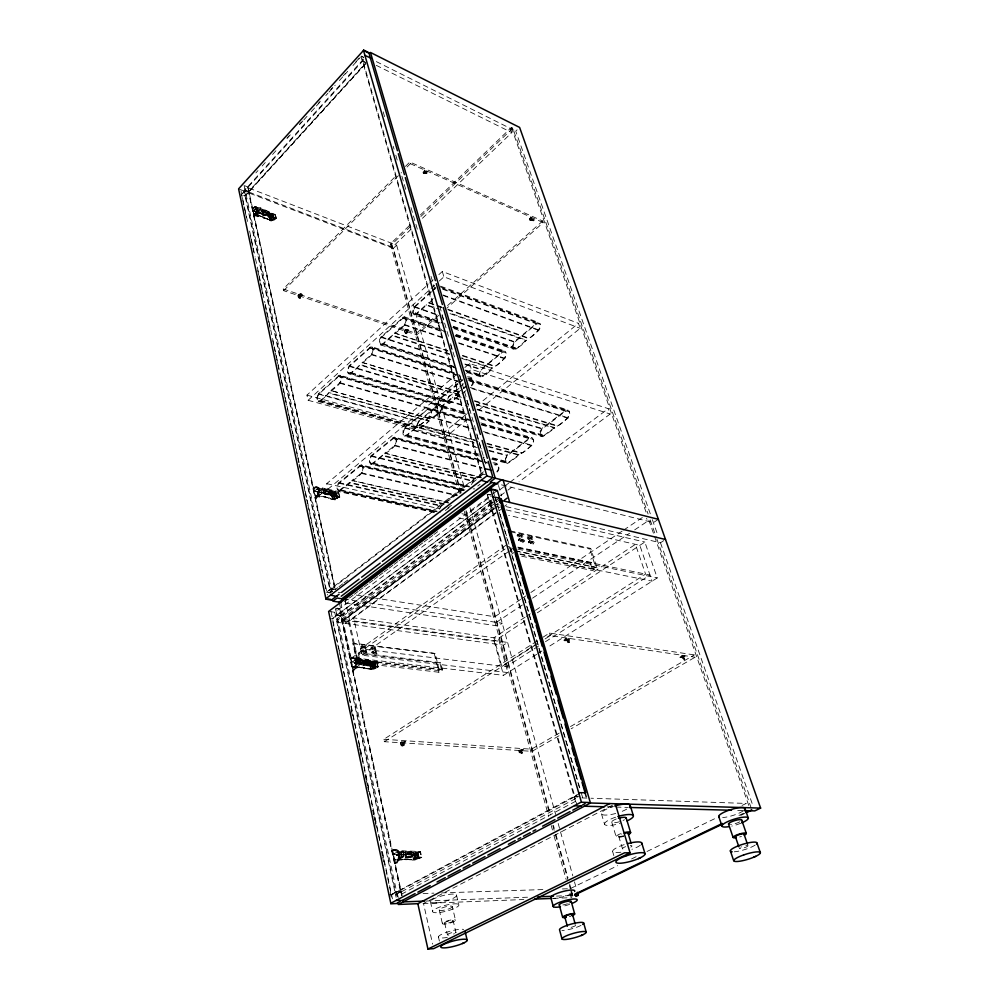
<?xml version="1.0" encoding="UTF-8"?>
<svg xmlns="http://www.w3.org/2000/svg" width="999" height="999" viewBox="0 0 999 999"><rect width="100%" height="100%" fill="white"/><g stroke="black" fill="none" stroke-linecap="round" stroke-linejoin="round"><path stroke-width="0.75" stroke-dasharray="5 3.75" d="M568.643 641.57L567.07 640.971L568.319 641.995M531.306 218.706C535.826 223.102 531.368 215.946 530.407 219.93M531.318 219.817L531.83 218.856M328.097 491.933C323.564 487.862 330.207 494.967 327.21 489.91L326.373 490.684L327.797 492.207M406.306 331.131L406.456 330.257L407.617 330.344M406.243 330.432L407.629 330.881L407.055 330.07M258.629 212.7L257.929 212.437C257.38 216.446 253.684 211.114 259.44 209.191L273.539 215.322L274.488 219.655L270.941 220.929L269.967 220.329M258.641 216.159L258.579 215.347L262.712 217.095M424.45 173.214C422.352 171.616 427.023 172.802 424.625 173.052M425.412 171.778L425.574 172.34M270.629 213.674C274.762 217.67 267.944 211.301 272.427 215.559M272.777 215.272C271.703 211.239 269.493 215.597 272.927 215.122C272.015 211.351 269.193 215.309 272.927 215.122M395.904 863.548L394.593 863.673L397.34 861.2L398.926 855.806L398.176 852.384L394.842 849.762C404.632 848.064 397.177 871.103 394.817 860.127L399.375 857.579L404.22 856.905L421.778 857.392L420.429 851.448L402.884 850.886L398.052 851.548L393.281 854.245L414.847 853.92L420.429 851.448M356.331 664.298L356.343 660.976L354.058 657.916L355.02 658.029C363.861 661.475 346.328 680.631 356.331 664.298L357.842 664.46L356.68 659.228L351.561 662.012L366.358 663.111L367.108 664.073L366.358 663.111M316.621 486.95C326.261 487.849 311.126 505.207 317.432 495.591C318.843 493.069 319.93 488.411 316.621 486.95C313.811 486.263 311.9 490.084 315.309 487.5L314.385 487.3M255.869 215.359C251.124 219.293 260.364 209.066 256.006 206.868L254.345 206.893L252.198 208.616L253.034 208.941L253.384 211.463L255.806 211.288L271.528 217.932L275.349 215.16L276.049 218.269L272.228 221.041L256.493 214.423L254.071 214.61L255.869 215.359C257.317 213.124 259.528 208.204 256.006 206.868M404.607 742.145L402.56 742.569L404.595 742.245M265.584 211.9C265.597 209.528 262.075 210.564 264.835 211.95C267.208 212.325 264.847 208.741 263.748 210.452M523.226 749.275L521.378 750.649L521.94 752.709A1.998 1.236 61 0 1 521.028 754.233A1.998 1.236 61 0 1 519.23 752.534L518.668 750.474L523.139 749.163L521.828 750.911L519.13 750.736L519.567 752.347A1.998 1.236 61 0 0 521.353 754.033A1.998 1.236 61 0 0 522.265 752.522L521.828 750.911M264.036 210.14L265.909 211.551M407.093 332.779C404.071 332.892 408.017 331.106 406.506 333.191M425.524 171.94C428.047 175 424.725 171.616 424.65 170.042L423.276 171.391A1.936 1.299 -17.6 0 0 423.626 173.064A1.936 1.299 -17.6 0 0 426.111 172.64L427.485 171.291L427.959 172.889A1.961 0.899 47 0 1 426.923 173.501A1.961 0.899 47 0 1 425.137 171.628L424.975 171.703M531.893 219.031L532.779 220.217M439.31 509.253L441.121 505.619L461.738 489.822L464.635 489.885M471.491 484.64L473.364 480.919L482.904 473.613M300.549 297.714L300.075 296.678M299.3 296.491L299.325 297.302M356.68 659.228L360.377 658.803L377.235 661.638L378.409 666.808L361.538 664.035L359.003 652.859L440.684 662.687L442.495 669.892L438.936 672.252L356.805 662.599C355.607 666.52 351.648 661.9 358.941 660.052L374.837 662.499L376.123 667.507L370.617 668.943M357.779 667.519L357.742 666.832C356.406 670.729 353.034 665.784 359.603 664.497L375.462 666.882L374.575 662.999L358.741 660.576L359.603 664.497M314.373 491.171L328.496 493.531L329.245 494.605L334.116 495.666L338.524 493.007L339.423 496.978L335.002 499.625L328.609 498.501L335.065 499.9L339.797 497.077L338.761 492.544L322.565 487.974L318.244 488.036L314.373 491.171L315.309 495.954L318.007 495.604L329.508 498.064L317.944 495.329L315.247 495.666L319.368 492.12L320.217 492.707L318.931 492.532M568.581 641.77C569.555 638.873 565.247 640.222 568.331 641.87M521.79 752.834C519.168 753.708 522.29 751.161 521.328 753.333M520.204 751.935L521.203 751.56M341.221 615.834L336.975 615.459L332.53 618.768M520.691 750.399L522.639 750.149L520.879 750.162M520.716 750.461L522.639 750.149M301.386 295.042C298.339 296.99 302.572 293.544 299.663 295.429M439.972 508.341L441.321 506.218L461.875 490.472L464.323 490.509M403.783 745.304C400.249 745.866 405.394 743.855 402.597 743.88M402.023 744.33L402.972 743.818M378.409 666.808L373.289 669.492L355.507 666.97L352.622 667.432L356.955 664.36L355.806 659.128M273.876 216.995L271.378 215.472C265.035 222.577 276.511 213.249 274.488 219.655M423.938 172.577L425.262 171.89M393.381 854.095L394.593 860.276L414.423 859.302L418.593 857.454L417.582 852.984L413.424 854.832L398.888 854.182C397.115 857.941 394.031 853.458 401.311 852.085L417.869 852.447L419.255 857.854L413.349 859.327L412.4 854.807L415.209 853.246L418.244 853.233L412.35 854.969M399.9 859.34C396.553 860.052 398.976 861.275 399.962 859.065L406.356 859.215L405.457 859.714L405.119 858.853M407.692 330.819L406.256 330.969M362.5 61.164L366.258 63.024M257.954 213.024L255.931 212.962M682.454 657.379C679.208 658.778 685.064 655.019 680.893 657.579M681.156 657.192L682.654 657.267L684.752 655.656L685.501 657.841A2.198 1.124 58.9 0 1 684.777 659.352A2.198 1.124 58.9 0 1 682.879 657.454L682.117 655.269L680.344 656.306A2.173 0.712 -17.9 0 0 680.269 657.305A2.173 0.712 -17.9 0 0 682.966 656.693L681.268 656.83L682.567 657.017M416.883 855.631L415.671 852.784L414.597 853.596L414.935 855.107L416.883 855.631L415.159 854.982L415.122 852.946M417.157 855.469L416.571 852.871L415.047 853.346L416.62 855.644L417.669 854.832L417.332 853.333L414.96 853.046M415.397 852.796L415.422 854.832L417.32 855.394M319.368 492.12C318.381 496.128 314.585 491.121 321.241 489.26L336.513 493.294L337.699 497.952L332.792 499.55L331.755 495.704L334.465 495.741L336.913 494.305L334.128 493.693L331.768 495.666M684.49 658.628L683.191 657.904M472.515 482.842L483.091 474.238M408.741 855.057L408.229 852.771L406.78 853.246L408.204 855.231L409.503 854.32L409.203 853.009L407.093 852.771M407.517 852.534L407.492 854.332L409.178 854.807M320.155 496.328L317.919 496.441L321.815 493.181L331.768 495.516M300.012 297.852C302.235 297.44 297.727 296.74 299.825 296.353M335.776 494.055L337.674 497.702L334.89 497.102L332.605 499.413M375.087 663.823L372.327 663.074L369.742 665.059L375.087 663.823L375.974 667.694M374.001 664.51L373.489 662.25L372.352 662.012L371.99 663.061L374.138 664.41L372.302 663.736L372.04 662.412L372.952 661.9L374.488 663.985L373.139 664.81L371.89 664.023L371.591 662.712L372.627 662.125L373.888 664.51L372.09 663.885L372.103 662.187M301.298 295.167L299.8 295.504M252.26 208.953L255.07 207.18L256.618 208.641L256.181 212.25L253.808 216.071M253.034 208.941L255.195 207.218L256.855 207.193M424.026 172.877L425.636 172.515M365.896 663.024L365.459 661.051L364.061 661.263L365.384 663.099L366.621 662.362L366.358 661.226L364.373 660.901M481.231 473.576L485.414 474.637M364.747 660.639L364.697 662.15L366.308 662.737M565.034 640.284L566.783 640.309A2.385 1.349 57.8 0 0 568.968 642.407A2.385 1.349 57.8 0 0 569.979 640.796L569.255 638.423L567.432 639.572A2.36 0.849 -16.5 0 1 564.46 640.234A2.36 0.849 -16.5 0 1 564.31 639.11L566.133 637.961L566.845 640.334L565.022 640.521L566.046 639.422L567.232 639.86L564.934 640.259M567.195 639.972L565.234 640.084M318.556 393.594L316.72 398.526L318.194 401.486L418.319 428.696L420.392 428.234L429.095 421.054L328.771 392.507C324.575 399.588 313.062 405.681 318.718 394.168L339.448 375.886L440.072 405.119C445.204 410.626 433.803 415.834 431.106 418.668L330.944 390.547L431.268 419.255C434.627 416.558 446.078 410.164 440.272 404.445L339.548 375.149L318.556 393.594L418.519 421.253L438.136 404.945L440.272 404.445M454.17 372.664L371.066 346.566L349.175 365.809L347.34 369.73L347.752 372.789L348.851 373.826L449.75 403.421L460.064 394.742L359.89 364.448C355.869 371.403 343.431 378.434 349.363 366.396L370.979 347.315L458.379 374.762M489.273 501.598L493.518 502.622M330.944 390.547C333.666 387.262 344.955 381.793 340.022 375.961M331.094 391.158C334.453 387.974 345.829 381.318 340.234 375.237M441.458 329.358L403.958 316.733L381.118 336.838L379.458 339.685L379.32 343.069L380.831 344.98L452.997 367.994M445.654 331.606L403.871 317.495L381.306 337.437L379.907 339.835L379.795 342.645L381.056 344.243L456.143 368.219M465.946 390.621L462.512 393.456L362.15 362.4C364.847 359.028 376.798 353.321 371.578 347.377M362.312 363.024C365.646 359.752 377.722 352.822 371.79 346.641M431.143 291.458L413.761 307.38L412.612 312.974L414.21 314.872L440.696 324.026M431.306 292.095L414.66 307.192L413.199 309.665L413.111 312.537L414.435 314.111L442.382 323.788M447.889 351.111L394.717 333.054C397.377 329.57 410.027 323.601 404.508 317.545M394.88 333.678C398.189 330.319 411.001 323.077 404.72 316.795M372.565 649.637C373.951 647.427 369.318 646.902 371.403 649.375C374.413 651.211 373.663 645.029 371.141 647.639M371.89 647.102L371.953 648.601L373.326 649.113M286.9 138.162L288.986 135.852M299.425 124.301L301.511 121.99M318.219 103.521L320.304 101.211M330.744 89.66L332.829 87.35M343.269 75.799L345.354 73.489M355.794 61.95L358.928 58.479M255.869 172.914L257.967 170.604M262.138 165.996L265.272 162.525M272.577 154.445L277.797 148.676M287.188 138.287L290.322 134.815M299.712 124.425L302.847 120.966M303.896 119.818L307.018 116.346M311.201 111.726L315.372 107.118M316.421 105.956L321.641 100.187M325.811 95.567L327.897 93.257M328.946 92.108L335.202 85.177M339.385 80.557L347.727 71.329M352.947 65.547L360.252 57.467M366.258 652.846C367.669 650.624 362.974 650.087 365.072 652.584C368.094 654.432 367.37 648.214 364.81 650.836M363.549 59.103L243.981 190.921L330.519 592.757L326.848 592.182L331.231 588.823L334.902 589.41L248.464 191.708L364.91 63.799M242.395 193.431L363.449 60.19M530.394 219.355L531.668 219.817L530.869 219.917M365.572 650.299L365.622 651.81L367.008 652.31M365.771 63.474L245.03 195.792L241.77 194.543L245.255 190.709L248.514 191.958M365.247 64.186L245.167 196.066L239.485 193.968M253.496 211.026L256.668 207.592L257.455 211.189L254.27 214.61L254.733 216.721M253.396 211.413L256.506 208.054L257.779 208.616M254.083 214.548L257.193 211.189L256.506 208.054M255.981 213.187L259.278 209.64L273.326 215.734L273.926 218.406L270.929 220.841L274.25 218.431L259.877 212.325L259.278 209.64M257.954 212.937L257.929 212.437M258.229 215.709C258.741 218.769 253.734 214.585 259.877 212.325M256.618 216.096L260.14 212.325L259.44 209.191M262.063 214.186L257.979 212.662M262.625 214.997L263.199 214.111L262.625 214.997L265.047 215.097L265.709 216.246L270.279 217.957L273.326 215.734M463.973 489.435L361.001 464.835L338.898 482.642C336.7 484.652 335.801 490.047 339.26 491.133L434.128 511.963M463.773 490.134L360.914 465.609L339.086 483.266C337.225 484.94 336.463 489.448 339.36 490.359L440.234 512.562M266.209 212.787L268.294 213.336L268.494 215.347L266.608 214.573L266.209 212.787L268.094 213.561L268.494 215.347M267.22 211.713L269.28 212.287L269.48 214.285L267.62 213.499L267.22 211.713L269.081 212.5L269.48 214.285M263.261 217.907L263.848 217.008L263.261 217.907L264.747 217.645L264.373 218.319M266.608 214.573L266.421 212.562M267.62 213.499L267.445 211.476M479.145 459.303L394.243 437.112L371.153 455.719L369.48 458.529L369.343 462.038L370.854 464.185L467.207 487.425M478.933 460.027L394.143 437.899L371.353 456.368L369.93 458.728L369.805 461.65L371.079 463.436L471.928 487.799M448.539 503.034L351.985 480.432C355.169 477.36 366.758 471.84 361.513 465.734M352.147 481.093C356.081 478.146 367.644 471.353 361.738 464.985M471.79 420.317L428.983 408.129L404.845 427.609L403.097 430.507L402.984 434.078L404.595 436.226L484.303 457.305M478.059 441.446L419.255 424.687C421.066 426.273 439.123 408.516 427.497 409.54L404.445 428.896L403.334 432.729L404.245 435.077L481.506 455.781M481.393 477.922L384.877 453.171C388.037 450 400.337 444.255 394.78 438.012M385.052 453.846C388.973 450.811 401.273 443.743 395.005 437.25M457.742 383.479L440.072 398.214C437.774 400.324 436.813 405.157 439.872 406.98L466.496 414.71M418.519 421.253L416.758 425.874L418.319 428.696M457.917 384.178L440.297 398.863L438.761 401.373L438.673 404.408L440.097 406.193L466.72 413.923M440.072 405.119L438.274 405.557L418.706 421.815C413.049 432.817 425.199 426.635 428.933 420.467M463.598 383.791L448.563 396.428L447.377 400.487L449.026 403.321M419.443 425.362C423.339 422.24 436.451 414.872 429.795 408.254M458.966 388.361L448.838 396.903L447.877 399.388L448.276 401.798L450.449 402.572L460.064 394.742M462.612 355.956L495.005 366.621L505.232 358.029L506.481 353.808L505.344 351.336L503.084 351.124L481.093 369.243L479.22 374.076L480.307 376.548L481.718 376.998L492.47 367.982L461.55 357.854M462.437 355.357L494.83 366.021C496.778 367.32 513.286 351.149 502.485 352.21L481.306 369.805C475.137 381.73 489.073 373.901 492.47 367.982M370.617 668.768L373.201 666.97L376.111 667.295L374.051 663.274M471.478 385.314C474.4 382.892 473.064 377.547 468.668 378.009M471.678 385.889C475.561 382.542 472.977 376.061 467.407 376.848M448.014 309.84L528.858 338.673L538.811 330.457L540.784 326.536L540.172 323.539L537.2 322.752L514.31 341.633L512.375 346.591L514.235 349.425L516.595 348.801L526.198 340.11L449.762 312.974M447.827 309.215L528.658 338.074C530.132 339.735 548.226 322.29 536.588 323.876L514.535 342.207C508.079 354.633 523.014 345.891 526.198 340.11M313.087 488.748L317.532 487.15M375.337 649.974C376.748 647.901 372.252 647.24 374.2 649.675C377.11 651.56 376.523 645.466 374.001 648.001M374.75 647.477L374.762 648.9L376.086 649.437M438.736 315.372L416.67 334.952L283.604 290.659L283.241 288.998L396.628 175.25M405.444 166.408L409.84 162L542.694 220.991L543.256 222.602L446.865 308.154M283.604 290.659L401.536 172.54M407.043 167.02L410.352 163.699L409.84 162M376.286 654.083C377.759 651.947 373.102 651.236 375.112 653.771C378.072 655.731 377.497 649.475 374.912 652.047M375.661 651.51L375.661 652.996L377.035 653.558M424.45 170.692L423.389 171.753A1.936 1.299 -17.5 0 0 423.738 173.426A1.936 1.299 -17.5 0 0 426.211 173.002L427.285 171.953L424.45 170.692L424.825 171.94A1.961 0.899 47 0 0 426.623 173.801A1.961 0.899 47 0 0 427.659 173.189L427.285 171.953M425.362 172.315L426.898 173.277L425.462 172.59M299.188 297.015L300.462 297.814M300.524 297.302L299.275 296.715M487.087 443.918L521.653 453.396L532.442 445.042L533.728 440.684L532.517 437.987L530.119 437.612L506.943 455.194L504.994 460.164L506.156 462.837L507.654 463.424L519.168 455.294L518.968 454.645L488.911 446.453M486.888 443.256L521.453 452.759C523.601 454.17 541.083 437.974 529.495 438.723L507.167 455.806L505.531 459.016L506.006 461.613L508.416 462.549L518.968 454.645M496.853 471.478C499.925 469.055 498.513 463.286 493.968 463.961M497.077 472.09C501.123 468.768 498.464 461.738 492.669 462.849M474.625 401.348L557.367 426.248L567.882 418.256L569.942 414.248L569.28 411.051L566.133 410.027L541.957 428.371L540.184 431.131L539.947 433.466L541.171 436.163L542.757 436.725L554.77 428.221L554.557 427.572L476.236 404.133M474.425 400.674L557.155 425.599C559.29 427.11 577.659 410.189 565.484 411.163L542.195 428.996L540.496 432.28L541.021 434.915L543.543 435.814L554.557 427.572M365.309 648.763C366.808 646.64 362.1 645.903 364.123 648.451C367.095 650.424 366.533 644.13 363.923 646.715M364.685 646.178L364.672 647.664L366.059 648.239M362.462 648.413C363.973 646.291 359.253 645.541 361.263 648.101C364.248 650.087 363.698 643.781 361.076 646.365M361.825 645.829L361.825 647.302L363.211 647.876M459.34 493.394L390.334 243.931L410.502 224.513M420.429 214.96L511.363 127.447L512.787 128.147L648.101 514.01M460.839 493.706L391.758 244.48L411.925 225.087M420.891 216.471L512.787 128.147M248.726 191.983L392.345 247.165L414.672 225.749M422.49 218.257L511.8 132.592L510.352 128.421M461.101 492.644L393.331 248.351L396.64 245.18L247.777 187.637L335.027 588.898M650.299 513.798L515.746 131.119L518.656 128.347M401.248 891.595L396.678 891.67L400.611 891.695L395.492 894.442L391.546 894.567L576.848 794.917M335.477 494.567L333.579 493.931L334.041 492.157L335.252 492.42L336.051 494.08L334.478 494.143L333.654 493.019L334.315 492.382L335.477 494.567L333.753 493.781L333.504 492.632L334.54 492.195L335.889 493.693L335.577 494.505M373.451 653.758C374.987 651.673 370.304 650.836 372.265 653.408C375.199 655.444 374.75 649.138 372.103 651.685M372.864 651.161L372.827 652.622L374.2 653.221M467.982 418.881L445.054 437.387L308.104 400.287L306.943 395.117L428.546 284.053M429.682 283.004L433.129 279.857M438.861 274.625L442.307 271.478L578.458 323.326L580.194 328.309L477.634 411.089M308.104 400.287L434.69 285.202M439.298 281.019L443.893 276.835L580.194 328.309M432.255 290.447L435.601 287.412M432.417 291.096L435.751 288.074M381.056 344.243L382.942 343.668L392.345 335.189L449.762 353.996M414.435 314.111L416.421 313.486L426.248 304.62L439.473 309.315M442.132 307.742L428.908 303.022L433.154 298.389M318.194 401.486L320.242 400.936L328.908 393.119L429.095 421.054M348.851 373.826L350.999 373.226L360.04 365.072L460.239 395.329M380.831 344.98L383.079 344.318L392.52 335.814L452.884 355.569M414.21 314.872L416.571 314.148L426.423 305.257L435.252 308.379M428.908 303.022L433.354 299.013M530.919 217.819L529.857 218.769A1.811 1.111 -20.5 0 0 530.032 220.255A1.811 1.111 -20.5 0 0 532.305 219.855L533.366 218.906L533.778 220.08A1.811 0.787 49.3 0 1 532.954 220.717A1.811 0.787 49.3 0 1 531.331 219.006L530.919 217.819L533.366 218.906M350.324 658.628L353.833 657.817L350.324 658.628L351.286 658.741M350.174 659.352C357.005 654.932 357.854 667.669 352.435 669.742M405.744 332.417L406.468 332.992M406.955 332.817L405.694 332.255L407.03 332.542M283.241 288.998L416.233 333.404L437.125 314.835M447.564 305.557L542.694 220.991M338.524 493.007L322.527 488.486L318.057 488.536L314.385 491.62L317.07 491.321L329.245 494.605M434.453 512.549L327.959 489.21L326.723 483.641L455.307 375.537M464.835 367.52L469.605 363.524L608.279 408.653L610.152 414.023L519.068 481.818M317.17 493.019L321.066 489.747L336.263 493.768L337.038 497.165L333.579 499.562L337.412 497.265L325.399 493.943L324.638 490.534M317.919 496.441L322.128 493.256L321.241 489.26M327.959 489.21L459.378 379.32M466.545 373.326L471.328 369.33L610.152 414.023M319.78 496.166L319.73 497.09L317.982 496.715M320.155 492.432L324.113 493.156L318.631 492.407M325.112 493.106L324.438 494.006L332.742 495.879L336.263 493.768M324.438 494.006L325.174 493.394L324.113 493.156M325.574 493.981L327.098 493.793L327.784 494.805M458.916 382.492L462.45 379.545M328.609 492.045L330.894 492.345L331.144 494.817L329.121 494.318L328.609 492.045L330.894 492.345M329.795 491.058L332.043 491.383L332.317 493.843L330.307 493.331L329.795 491.058L332.043 491.383M459.09 383.191L462.612 380.257M324.875 496.578C325.199 496.54 325.562 498.164 325.936 496.803M329.121 494.318L331.393 494.617M330.307 493.331L332.555 493.656M325.187 497.415L326.96 497.552L325.249 497.702M339.36 490.359L349.687 482.33L446.066 504.158M371.079 463.436L372.977 463.037L382.48 455.157L478.821 479.108M404.82 435.452L406.818 434.99L416.758 426.76L473.876 442.345M440.097 406.193L442.207 405.681L452.597 397.065L461.463 399.712M461.326 397.352L455.219 394.892L462.262 389.048M463.436 388.074L465.784 386.126M339.26 491.133L349.85 482.992L444.73 504.445M370.854 464.185L373.114 463.723L382.654 455.831L477.497 479.37M404.595 436.226L406.955 435.701L416.758 426.76M439.872 406.98L442.357 406.393L452.797 397.752L461.663 400.399M455.419 395.579L462.487 389.722M463.673 388.736L466.021 386.788M306.943 395.117L443.718 432.567L466.583 414.036M476.198 406.231L578.458 323.326M256.568 215.871L258.404 216.284M413.361 859.302L416.221 857.716L419.255 857.691L417.008 853.233M483.466 471.79L326.523 592.132L321.641 569.28M331.306 589.185L481.893 473.788L362.887 60.764M363.311 652.559C365.01 650.611 360.252 649.462 362.113 652.135C364.997 654.357 364.797 647.926 362.05 650.436M330.519 592.757L332.717 591.083M335.227 589.572L337.712 587.687M338.948 586.738L342.669 583.891M343.906 582.941L347.627 580.107M447.764 508.129L451.473 505.307M445.354 510.539L449.075 507.704M477.734 486.026L480.107 484.215M362.812 649.899L362.687 651.336L364.073 652.022M392.033 850.361L394.43 849.812L392.033 850.361L393.032 850.361M391.858 851.148C399.3 847.414 400.649 861.001 394.468 863.111M344.418 601.748L348.151 598.95M349.4 598.014L353.134 595.204M354.37 594.28L358.104 591.47M359.353 590.534L363.074 587.737M364.323 586.8L368.057 584.003M369.293 583.066L373.027 580.269M374.275 579.333L377.997 576.523M379.245 575.599L382.979 572.789M384.215 571.853L387.949 569.055M389.198 568.119L392.919 565.322M394.168 564.385L397.902 561.588M399.138 560.651L402.872 557.842M404.12 556.918L407.854 554.108M409.091 553.171L412.824 550.374M414.073 549.438L417.794 546.64M419.043 545.704L422.777 542.907M424.013 541.97L427.747 539.16M428.996 538.236L432.717 535.427M433.966 534.49L437.699 531.693M329.62 611.463L334.74 612.325L491.133 495.217L487.437 494.33L489.448 501.311L492.332 502.047M493.419 493.494L496.853 490.921M461.938 513.723L466.496 514.735L491.371 496.128M500.074 489.61L503.808 486.813M505.044 485.889L508.778 483.091M510.027 482.167L608.279 408.653M336.9 615.084L489.747 501.086L574.924 796.702L396.765 892.269M332.205 618.731L491.57 499.875M489.86 501.473L492.045 499.837M458.791 517.882L467.919 519.892L491.62 502.247M500.362 495.741L506.593 491.096M507.842 490.172L514.085 485.526M491.895 503.096L340.597 615.609L400.711 892.144L578.471 797.027L574.575 796.89L576.685 804.232M340.684 615.983L336.238 619.293L329.932 618.631M495.741 500.724L499.013 498.289M492.295 503.546L336.263 619.505M501.223 498.613L337.025 620.479L396.928 898.363M493.069 507.017L337.412 622.315L503.421 645.167L507.604 642.432L341.621 619.193L401.773 895.828M494.318 506.093L498.701 502.847M496.69 507.092L342.557 621.003L343.007 619.53L495.754 506.53M341.82 621.141L497.227 506.243M509.24 551.048L356.668 658.89L351.186 658.254L343.032 620.854L494.867 508.666M345.354 623.401L495.954 512.599M504.557 506.231L506.618 504.72M343.032 620.854L348.464 621.615L497.789 511.763M499.038 510.839L502.797 508.066M273.539 215.322L270.279 217.957M253.334 211.239L255.756 211.064L271.478 217.707L275.562 214.735L276.373 218.294L272.277 221.266L265.684 217.994L266.308 218.918M442.495 669.892L360.676 660.439L357.118 662.936L352.897 643.743L353.658 643.206L435.114 653.471L439.423 670.666L441.458 669.318L439.922 663.199L358.241 653.408L359.665 659.839L354.47 663.573M517.382 534.915L518.306 534.253M506.043 545.154L360.452 648.776L506.243 666.708L538.911 645.866M520.229 535.526L521.141 534.865M518.943 537.162A1.361 0.762 54.5 0 0 518.331 535.114A1.361 0.762 54.5 0 0 517.22 535.826A1.361 0.762 54.5 0 0 518.943 537.162L519.855 536.5A1.374 0.762 54.5 0 0 519.255 534.465A1.374 0.762 54.5 0 0 518.131 535.177A1.374 0.762 54.5 0 0 519.855 536.5M518.731 539.21L519.642 538.561M351.186 658.254L508.866 546.328M361.738 651.385L362.487 650.849M518.506 540.172L519.43 539.522M521.778 537.774A1.361 0.762 54.6 0 0 521.166 535.726A1.361 0.762 54.6 0 0 520.054 536.451A1.361 0.762 54.6 0 0 521.778 537.774L522.689 537.112A1.361 0.762 54.6 0 0 522.09 535.077A1.361 0.762 54.6 0 0 520.979 535.789A1.361 0.762 54.6 0 0 522.689 537.112M363.624 651.61L364.385 651.073M520.379 540.571L521.303 539.922M521.478 539.872L522.402 539.223M520.167 541.533A1.374 0.774 54.7 0 0 519.692 539.51A1.374 0.774 54.7 0 0 518.469 540.072A1.374 0.774 54.7 0 0 520.167 541.533L521.091 540.884A1.374 0.774 54.7 0 0 520.616 538.861A1.374 0.774 54.7 0 0 519.393 539.423L519.492 539.735M364.585 651.723L365.347 651.186M521.341 540.784L522.265 540.122M527.397 537.1L528.321 536.451M356.818 659.727L355.594 659.64L351.573 662.487L366.433 663.436M510.514 550.149L514.323 547.452M523.089 542.082L524.013 541.433M530.244 537.724L531.156 537.075M528.995 539.298L529.907 538.648M528.733 541.383L529.645 540.734M531.743 539.885A1.311 0.724 54.8 0 0 531.143 537.912A1.311 0.724 54.8 0 0 530.094 538.611A1.311 0.724 54.8 0 0 531.743 539.885L532.654 539.235A1.311 0.724 54.8 0 0 532.055 537.262A1.311 0.724 54.8 0 0 531.006 537.962A1.311 0.724 54.8 0 0 532.654 539.235M371.84 652.609L372.602 652.072M511.638 554.195L514.885 551.898M373.713 652.834L374.475 652.31M531.505 541.982L532.43 541.346M530.244 543.643A1.361 0.762 54.8 0 0 529.67 541.608A1.361 0.762 54.8 0 0 528.546 542.282A1.361 0.762 54.8 0 0 530.244 543.643L531.156 542.994A1.361 0.762 54.8 0 0 530.594 540.958A1.361 0.762 54.8 0 0 529.458 541.633L528.658 542.594M361.526 663.448L362.899 663.386L362.088 663.96L362.824 663.061M355.394 667.819L359.952 664.635L375.861 667.032L371.703 669.205L366.521 668.631L365.821 667.732L366.521 668.631M357.367 667.469L355.332 667.494M533.054 544.218A1.361 0.749 54.9 0 0 532.442 542.182A1.361 0.749 54.9 0 0 531.356 542.907A1.361 0.749 54.9 0 0 533.054 544.218L533.978 543.581A1.361 0.749 54.9 0 0 533.366 541.545A1.361 0.749 54.9 0 0 532.267 542.257A1.361 0.749 54.9 0 0 533.978 543.581M363.274 663.773L370.754 665.009L377.235 661.638M363.349 664.098L363.823 663.398M368.206 661.101L370.279 661.425L370.866 664.035L368.506 663.91C366.009 656.643 372.565 667.869 367.207 664.81L366.633 662.212L369.018 662.312L370.691 669.093M369.018 662.312L366.633 662.212M367.932 661.301L370.279 661.425M362.662 667.157C363.012 667.207 363.324 668.518 363.761 667.282M367.207 664.81L366.895 662.025M368.506 663.91L370.866 664.035M362.949 667.856L364.835 667.944L363.024 668.181M245.117 190.422L248.963 191.845M522.44 750.386L520.941 750.386M352.897 643.743L435.114 653.471M510.626 531.818L589.822 549.038L590.734 548.426L596.965 567.719L592.682 570.554L520.804 556.043M520.566 599.437L494.792 616.77L354.283 594.792M521.865 598.563L525.724 595.966M530.881 592.494L622.377 530.944M623.663 530.069L643.006 517.07M496.341 622.365L524.787 603.334M532.554 598.151L629.52 533.304M634.702 529.845L647.627 521.191L646.603 518.256M439.922 663.199L440.684 662.687M518.469 548.089L590.234 562.961L591.158 562.362L593.231 568.806L595.679 567.182L589.822 549.038M658.378 519.318L653.408 522.627L498.026 484.003M315.06 497.827C318.169 495.841 320.579 488.024 315.434 487.45M525.087 617.195L493.931 637.762L501.723 666.158L537.037 643.556M526.386 616.346L530.282 613.773M535.464 610.339L635.426 544.343L645.579 574.1L544.88 638.536M536.713 654.308L503.558 675.312L357.555 658.254L349.338 620.966L494.193 641.183L525.661 620.479M537.337 612.799L644.842 542.045L657.242 577.934L547.202 647.652M317.108 492.732L319.355 492.544L315.484 495.766L316.071 498.451M506.106 506.593L660.489 542.769L664.26 540.309M559.015 735.788L532.067 751.348L384.378 741.695L383.841 739.297L537.774 640.571M542.994 637.225L549.512 633.041L694.33 654.907L695.129 657.205L571.153 728.783M384.378 741.695L537.212 643.955M545.054 638.935L550.274 635.589L695.129 657.205M545.442 641.708L649.999 575.024L518.169 547.664M538.024 653.471L541.957 650.973M400.836 743.031L401.998 742.294A2.135 0.699 -14 0 1 404.745 741.67A2.135 0.699 -14 0 1 405.157 742.507L400.836 743.031L401.236 744.767A2.148 1.461 59.9 0 0 403.221 746.603A2.148 1.461 59.9 0 0 404.395 744.967L404.008 743.231M565.884 638.748L564.46 639.635A2.36 0.849 -16.5 0 0 564.61 640.759A2.36 0.849 -16.5 0 0 567.594 640.097L569.005 639.21L569.567 641.046A2.385 1.349 57.8 0 1 568.568 642.669A2.385 1.349 57.8 0 1 566.445 640.584L565.884 638.748L569.005 639.21M469.592 378.808L471.815 378.246M469.742 379.42L471.615 378.933M566.995 640.696C569.905 642.27 565.147 638.299 568.531 640.933M403.796 744.929L402.16 744.455M418.019 853.583L419.081 858.004M327.722 494.53L332.679 495.604L336.513 493.294M329.183 494.33L334.053 495.379L338.761 492.544M520.666 751.435L520.329 752.622L521.503 753.234M519.13 750.736L523.351 749.737M681.892 655.981L682.479 657.679A2.198 1.124 58.9 0 0 684.377 659.577A2.198 1.124 58.9 0 0 685.102 658.066L684.515 656.368L681.892 655.981L680.506 656.793A2.173 0.712 -17.9 0 0 680.431 657.792A2.173 0.712 -17.9 0 0 683.129 657.18L683.753 658.666L684.515 658.216M684.515 656.368L683.104 657.03L684.327 658.566M521.553 752.359L520.217 752.272L521.778 752.497M682.904 657.779C685.626 659.065 681.281 655.893 684.203 657.966M684.278 658.204L683.041 658.154M383.841 739.297L531.456 749.175L559.727 732.804M570.491 726.573L694.33 654.907M354.395 663.249L356.855 663.286M494.83 464.473L497.177 464.036M494.992 465.134L496.965 464.747M420.142 851.972L402.834 851.41L397.827 852.085L393.394 854.582L414.922 854.295L420.142 851.972L421.328 857.179L416.096 859.502L409.103 859.727L407.292 858.99L405.457 859.714M396.391 855.269L401.099 852.634L417.582 852.984M398.888 854.182L396.303 854.894M421.328 857.179L403.996 856.68L398.988 857.379L394.518 859.889L410.127 859.152C413.361 861.613 418.431 858.978 421.778 857.392M404.295 854.482L405.194 853.97M404.37 854.857L405.269 854.345M417.869 852.447L413.336 854.457L398.913 854.832M397.377 859.777L402.085 857.154L418.593 857.454M397.452 860.151L402.472 857.354L419.043 857.654L414.423 859.302M410.015 856.405L412.525 856.255L410.015 856.405L409.34 853.408L411.85 853.258L413.399 859.515M410.776 852.609L413.249 852.484L413.648 855.631L411.451 855.606L410.776 852.609L413.249 852.484M399.962 859.065L399.987 859.714M411.85 853.258L409.34 853.408M411.451 855.606L413.923 855.481M405.369 859.34L406.268 858.84M406.768 859.702L407.292 858.99M579.932 793.456L574.787 796.215L577.385 796.303M401.186 891.57L395.542 894.567L388.736 894.804M401.423 894.217L577.809 800.112M331.106 588.623L335.477 589.323L247.889 186.788L245.042 185.639M365.509 664.098L370.691 664.685L374.837 662.499M330.594 592.981L326.773 592.395M355.594 659.64L356.606 664.235L352.56 667.107L355.432 666.645L373.214 669.168L378.009 666.658L376.973 662.125L372.19 664.647L367.045 663.748M366.446 668.306L371.628 668.893L375.462 666.882M270.479 213.836L272.14 214.298M267.744 219.38L256.543 214.648L255.282 215.06M612.512 805.169L423.501 903.471L432.629 944.13M403.584 745.641L402.834 745.803M682.479 657.08L680.806 657.33M521.116 750.299L522.602 750.074M570.129 888.685L617.644 865.683M631.63 858.915L638.611 855.531M647.002 851.473L716.882 817.644M742.045 805.456L746.241 803.433L590.958 798.226M569.917 893.131L570.741 896.128L573.551 894.779M738.973 815.446L744.73 812.686M740.684 815.421L744.892 813.398M424.787 171.903L426.81 173.102M531.143 218.906L533.054 220.117M396.678 891.67L391.196 894.58L356.655 733.029M474.775 488.886L473.226 488.873M371.953 662.287L373.464 662.674M417.495 853.745L418.494 858.203M520.504 751.535L521.665 752.135M361.538 664.035L357.567 664.335L356.556 659.752L360.327 659.315L376.973 662.125M413.723 859.565L412.724 855.094M403.409 745.729L402.023 744.817L402.784 745.591M359.253 667.432L359.765 667.057L358.554 667.045M356.506 662.574L361.788 663.261M339.797 497.077L323.589 492.557L319.842 492.732L318.968 488.736M393.431 849.824L395.841 849.762M335.701 494.405L334.49 494.143L333.716 492.457L335.115 492.957M426.336 901.023L528.633 897.164M556.518 896.103L575.137 895.404M570.741 896.128L572.377 896.066L569.455 885.564M423.039 903.496L523.826 899.525M553.284 898.376L571.89 897.639M370.991 669.168L370.117 665.284M423.089 893.506L433.928 893.156M441.658 892.894L543.818 889.547M562.387 888.948L568.581 888.735M321.628 496.54L321.029 496.416M397.34 861.2L398.351 861.2M396.216 862.574L397.215 862.562M398.926 855.806L399.925 855.806M398.751 857.704L399.75 857.691M397.29 851.086L398.301 851.086M398.176 852.384L399.175 852.384M396.153 850.199L397.165 850.186M275.349 215.16L260.552 208.379L257.342 208.366L258.042 211.501L261.376 211.488L276.373 218.294M256.581 207.417L260.577 207.904L275.562 214.735M274.038 219.842L273.439 217.17M607.292 806.842L627.709 807.404M737.724 810.439L742.569 810.576M581.918 797.914L589.46 798.176M332.155 496.166L332.917 499.562M578.596 796.553L574.125 796.49M262.025 213.961L259.265 213.299M404.27 742.507L402.772 742.657M352.822 670.079L353.783 670.192M352.709 667.245L353.496 670.341M355.045 667.632L356.006 667.744M354.008 669.018L354.97 669.13M355.831 666.033L356.793 666.133M378.009 666.658L361.351 663.898L360.327 659.315M359.665 659.839L441.458 669.318M356.343 660.976L357.305 661.088M439.423 670.666L357.63 661.263L353.658 643.206M351.598 657.954L352.56 658.066M270.354 220.904L269.755 218.244M337.063 608.129L339.648 608.528M345.379 603.046L498.101 626.023L502.247 623.264L343.406 599M338.224 592.282L340.759 592.669M334.003 589.385L331.556 588.998L332.118 591.608M352.872 657.704L355.02 658.029M405.994 331.843L406.868 332.567M520.142 554.395L652.11 581.181L639.822 545.342L508.678 515.372M514.685 550.586L595.679 567.182M515.971 551.136L596.965 567.719M519.855 553.883L593.231 568.806M517.794 549.163L657.242 577.934M517.869 547.127L591.158 562.362M316.496 496.965L317.42 497.165M315.409 498.089L316.333 498.276M318.169 494.03L319.081 494.23M317.432 495.591L318.356 495.779M318.806 490.834L319.717 491.033M315.547 486.913L316.458 487.112M317.532 487.4L318.456 487.599M318.231 488.236L319.156 488.449M510.014 530.831L590.734 548.426M313.236 488.074L314.148 488.274M318.669 489.41L319.58 489.61M340.597 489.872L436.963 511.126M340.709 490.559L437.1 511.775M326.723 483.641L439.148 508.653M244.068 190.996L238.399 188.836M338.898 482.642L441.121 505.619M339.086 483.266L441.321 506.218M351.985 480.432L448.364 502.41M497.377 506.805L500.087 507.442M506.268 509.89L644.842 542.045M496.628 504.383L499.275 504.994M361.226 472.764L457.604 495.342M361.413 473.414L456.293 495.591M359.64 466.121L461.875 490.472M488.761 494.28L491.271 494.892M359.515 465.434L461.738 489.822M373.114 463.723L469.48 487.025M372.977 463.037L469.343 486.363M371.153 455.719L473.364 480.919M371.353 456.368L473.576 481.518M384.877 453.171L481.206 477.285M481.593 474.013L482.592 474.275M394.53 445.167L481.805 467.607M394.742 445.816L482.03 468.219M392.819 438.461L487.475 463.174M392.682 437.762L482.817 461.338M484.315 461.725L487.325 462.512M491.82 459.303L506.855 463.274M406.818 434.99L482.017 454.982M492.544 457.779L509.09 462.175M406.955 435.701L477.659 454.458M492.694 458.441L509.24 462.837M492.032 458.566L507.067 462.549M404.845 427.609L475.412 446.678M488.936 450.324L506.943 455.194M405.057 428.259L481.643 448.913M489.148 450.949L507.167 455.806M320.13 400.299L420.267 427.622M320.242 400.936L474.063 443.007M487.587 446.69L519.168 455.294M318.406 400.774L418.519 428.034M419.255 424.687L477.872 440.784M318.718 394.168L418.706 421.815M415.572 852.834L416.546 853.283M429.358 416.321L474.413 429.033M483.429 431.568L531.493 445.117M429.57 416.97L470.129 428.396M485.152 432.629L531.73 445.741M427.497 409.54L467.994 421.128M481.493 424.987L529.495 438.723M480.794 422.902L531.78 437.562M339.722 382.629L439.897 411.401M339.897 383.229L471.565 421.079M482.067 424.088L531.568 438.286M427.347 408.828L467.844 420.442M481.343 424.3L529.32 438.049M442.207 405.681L468.818 413.436M479.17 416.458L544.243 435.414M338.137 375.836L438.136 404.945M442.357 406.393L467.507 413.711M479.333 417.145L544.418 436.088M338.249 376.473L438.274 405.557M480.032 417.794L542.132 435.851M481.281 418.993L541.92 436.588M350.999 373.226L451.198 402.797M349.063 373.102L449.225 402.634M440.072 398.214L468.131 406.518M476.985 409.14L541.957 428.371M440.297 398.863L463.923 405.856M477.222 409.777L542.195 428.996M350.874 372.577L451.061 402.185M476.436 404.807L554.77 428.221M349.175 365.809L449.2 395.754M349.363 366.396L449.388 396.316M455.219 394.892L465.559 398.002M362.15 362.4L462.337 392.869M470.217 387.5L567.632 417.632M471.928 388.611L567.882 418.256M371.303 354.158L456.743 380.731M371.491 354.757L459.89 382.217M469.68 381.131L565.484 411.163M369.593 347.29L460.776 376.024M467.669 378.371L567.882 409.94M369.717 347.939L456.506 375.249M468.906 379.645L567.657 410.689M468.044 379.957L565.309 410.489M467.719 372.689L480.969 376.91M382.942 343.668L453.633 366.296M465.409 370.067L483.091 375.724M383.079 344.318L456.718 367.869M465.559 370.691L483.229 376.348M466.458 371.516L481.181 376.223M425.699 171.94L426.948 172.877L426.061 172.103M381.118 336.838L450.224 359.24M464.922 363.998L481.093 369.243M381.306 337.437L450.424 359.815M465.134 364.573L481.306 369.805M461.725 358.454L492.644 368.569M394.717 333.054L447.714 350.512M339.423 496.978L325.549 492.944L324.663 488.948M299.762 295.067L301.149 295.529M407.505 330.994L406.381 330.319M404.27 324.438L444.006 337.824M458.716 342.782L504.345 358.166M404.47 325.037L444.218 338.411M458.928 343.369L504.557 358.728M402.422 317.507L445.03 332.043M455.319 335.552L502.335 351.598M402.56 318.169L442.232 331.68M455.457 336.188L502.485 352.21M456.156 334.39L504.657 350.974M455.944 335.115L504.445 351.685M416.421 313.486L442.894 322.665M453.184 326.236L516.433 348.176M416.571 314.148L443.044 323.314M453.334 326.885L516.595 348.801M452.672 327.347L514.435 348.713M453.933 328.596L514.235 349.425M414.66 307.192L438.161 315.434M451.373 320.067L514.535 342.207M414.46 306.593L436.476 314.323M451.161 319.48L514.31 341.633M449.95 313.599L526.398 340.709M428.721 302.385L441.945 307.118M443.044 294.98L538.573 329.882M443.269 295.579L538.811 330.457M442.495 288.549L536.426 323.251M442.644 289.198L536.588 323.876M254.096 216.209L254.945 216.521M440.571 286.151L538.861 322.577M440.347 286.925L538.636 323.301M255.831 213.699L256.681 214.011M264.797 217.869L265.734 218.219M263.212 217.682L264.335 218.094M256.868 210.801L258.229 211.476L257.442 207.892M257.193 211.189L258.042 211.501M262.275 213.961L263.249 214.323M256.456 212.25L257.305 212.562M262.575 214.785L263.736 215.422M255.245 206.693L256.094 207.018M254.345 206.893L255.195 207.218M253.371 207.467L254.221 207.78M257.03 209.453L257.879 209.765M260.552 208.379L261.251 211.513L276.049 218.269M252.397 208.366L253.234 208.679M393.331 248.351L244.493 191.259L330.894 592.02M390.334 243.931L391.758 244.48M267.844 213.262L269.68 214.073M266.82 214.348L268.694 215.122M402.609 742.744L404.37 742.457L402.609 742.906M410.352 163.699L543.256 222.602M301.323 294.917L299.85 294.767M273.926 218.406L263.162 213.561L262.575 210.876M376.248 65.335L511.8 132.592M365.159 62.113L362.662 61.014L361.301 56.319L363.499 57.405M361.376 56.131L363.624 57.243M376.336 61.613L515.746 131.119M408.404 858.978L409.103 859.727M410.876 859.927L410.127 859.152M567.207 639.747L565.359 639.697L566.982 640.184M532.617 220.117L531.943 219.268M403.022 744.03L403.521 744.655M365.584 664.422L364.885 663.511M328.609 498.501L327.972 497.764M329.445 497.789L330.132 498.576M521.216 751.81L521.628 752.709M272.902 216.046L274.55 219.106L271.99 218.144C268.694 225.187 269.056 211.8 270.092 220.767M339.66 608.541L402.222 896.053M531.231 541.783L530.307 542.432M529.582 541.945L529.458 541.633A1.361 0.762 54.8 0 0 531.156 542.994M652.372 519.692L657.954 535.576M660.489 542.769L752.697 805.044M650.162 519.905L656.355 537.574M656.88 539.048L751.385 808.566M511.363 127.447L646.815 514.323M648.875 520.204L654.033 534.915M654.545 536.388L748.8 805.581M557.155 425.599L557.367 426.248M590.234 562.961L592.682 570.554M521.453 452.759L521.653 453.396M618.668 836.051L622.464 848.7A4.933 1.111 -16.2 0 0 626.298 848.688M611.763 822.14L616.133 836.787M442.307 271.478L443.893 276.835M469.605 363.524L471.328 369.33M549.512 633.041L550.274 635.589M601.473 813.823L604.557 824.262A15.022 3.646 -16.3 0 0 620.054 823.463M612.637 851.585L613.836 855.606M498.501 485.502L501.548 495.866M512.212 552.335L510.227 545.541L509.303 546.191L517.544 574.912M383.179 111.826L384.915 117.807M393.181 146.229L394.056 149.226M395.791 155.207L397.527 161.189M401.885 176.149L406.231 191.096M411.014 207.555L417.545 229.982M421.89 244.942L426.248 259.902M431.031 276.361L435.377 291.308M439.722 306.268L448.863 337.674M450.599 343.656L455.382 360.115M459.74 375.075L486.276 466.308M495.317 497.402L580.344 789.784M581.218 792.769L583.541 800.748M442.033 315.135L443.768 321.116M450.724 345.055L452.472 351.036M459.428 374.975L461.163 380.956M466.82 400.412L469.855 410.876M476.823 434.815L481.168 449.775M483.341 457.255L485.077 463.236M493.281 491.421L494.567 495.854M494.992 497.327L497.589 506.281M499.325 512.25L507.567 540.596M519.28 580.881L580.007 789.772M361.014 56.169L482.005 476.498M487.125 494.255L575.636 801.747M426.248 304.62L426.423 305.257M452.597 397.065L452.797 397.752M396.64 245.18L464.947 489.735M469.98 507.742L555.669 814.497M558.179 823.476L572.802 875.836M574.475 881.817L576.56 889.297M466.096 510.626L550.511 814.947M553.434 825.461L554.27 828.471M555.931 834.477L568.019 878.046M569.692 884.053L570.941 888.561M571.353 890.059L573.026 896.078M465.834 511.725L549.9 814.997M552.809 825.499L554.895 833.016M555.307 834.515L567.794 879.557M391.208 243.082L392.345 247.165M416.233 333.404L416.67 334.952M443.718 432.567L445.054 437.387M466.496 514.735L467.919 519.892M531.456 749.175L532.067 751.348M570.879 891.42L572.015 895.516M464.323 511.426L548.713 816.483M551.211 825.499L552.459 830.007M554.12 836.026L566.171 879.595M494.193 641.183L503.558 675.312M392.345 335.189L392.52 335.814M434.365 653.97L438.936 672.252M382.48 455.157L382.654 455.831M456.431 894.804L458.891 905.244A13.586 2.96 -14.6 0 1 438.349 912.624A13.586 2.96 -14.6 0 1 440.059 906.93A13.586 2.96 -14.6 0 1 458.903 905.244M452.347 906.767A6.793 1.474 -14.6 0 1 442.095 910.464A6.793 1.474 -14.6 0 1 442.907 907.629A6.793 1.474 -14.6 0 1 452.347 906.767L455.532 920.354A6.831 1.424 -14.7 0 1 445.229 924.038A6.831 1.424 -14.7 0 1 446.066 921.29A6.831 1.424 -14.7 0 1 455.532 920.354M453.234 920.903A4.433 0.924 -14.7 0 1 446.528 923.301A4.433 0.924 -14.7 0 1 447.065 921.515A4.433 0.924 -14.7 0 1 453.234 920.903L455.969 932.641M349.687 482.33L349.85 482.992M444.655 922.914L447.365 934.677A4.458 0.899 -14.7 0 0 452.46 934.365M439.223 909.814L442.345 923.451M524.2 540.784L523.276 541.433M522.202 539.872A1.374 0.762 54.7 0 0 523.826 541.52A1.374 0.762 54.7 0 0 523.588 539.597A1.374 0.762 54.7 0 0 522.202 539.872L522.277 540.172M521.278 540.521A1.361 0.762 54.7 0 0 522.902 542.17A1.361 0.762 54.7 0 0 522.664 540.247A1.361 0.762 54.7 0 0 521.278 540.521L521.353 540.821M430.432 901.622L432.629 911.338M438.411 936.787L439.385 941.058M336.8 494.78L337.575 498.176M336.301 494.967L337.075 498.364M374.55 664.01L375.437 667.881M273.002 217.12L273.601 219.78M335.826 494.955L336.588 498.351M374.051 664.035L374.925 667.906M416.958 853.808L417.969 858.266M271.378 215.472L272.565 220.542M334.128 493.693L335.389 499.063M372.327 663.074L373.626 668.593M415.209 853.246L416.546 858.89M271.341 218.032L271.94 220.704M333.916 495.866L334.677 499.25M372.003 664.922L372.864 668.793M414.735 854.657L415.734 859.115M270.841 218.194L271.441 220.854M333.354 496.028L334.116 499.425M371.391 665.097L372.265 668.98M414.086 854.844L415.084 859.302M331.818 491.57L332.317 493.843M370.03 661.613L370.617 664.21M412.974 852.634L413.648 855.631M331.805 495.629L332.567 499.025M369.78 664.859L370.654 668.731M330.057 490.846L331.144 494.817M411.089 852.434L412.225 856.418M328.858 491.845L329.37 494.118M409.64 853.233L410.314 856.23M265.047 215.097L264.111 214.748M262.512 209.116L263.199 212.25M362.55 659.577L363.574 664.148M405.157 851.398L406.318 856.667M262.725 210.427L263.424 213.549M324.825 490.034L325.649 494.268M362.674 660.489L363.686 665.047M405.207 852.072L406.381 857.329M362.475 661.001L363.336 664.922M404.995 852.609L405.994 857.117M260.577 207.904L261.376 211.488M322.565 487.974L323.589 492.557M402.884 850.886L404.22 856.905M322.527 488.486L323.414 492.482M402.834 851.41L403.996 856.68M358.941 660.052L359.952 664.635M401.311 852.085L402.472 857.354M321.066 489.747L321.815 493.181M401.099 852.634L402.085 857.154M344.955 599.238L349.6 620.317M358.828 662.824L358.254 662.874M402.085 859.04L401.461 859.14M319.081 488.224L320.13 492.282M348.464 621.615L356.668 658.89M398.976 851.535L400.299 857.579M398.826 852.085L399.987 857.367M318.244 488.036L319.243 492.619M398.052 851.548L399.375 857.579M318.057 488.536L319.031 492.744M397.827 852.085L398.988 857.379M255.869 207.43L256.581 210.702M340.796 602.36L345.392 623.413M339.21 602.122L343.007 619.53M313.911 488.523L314.498 491.196M351.024 658.978L351.685 662.025M392.744 850.574L393.506 854.095M253.384 210.989L254.121 214.822M351.561 662.012L352.622 667.432M401.586 894.704L400.999 891.995L397.053 892.119L398.226 897.564M244.106 185.502L331.755 591.383M335.689 609.615L397.852 897.452M334.74 612.325L396.103 897.302M240.984 190.896L247.627 221.965M249.588 231.106L255.132 257.005M255.457 258.529L264.91 302.709M265.235 304.233L281.206 378.896M281.531 380.419L327.435 594.929M331.044 611.8L392.457 898.863M241.483 194.43L242.457 199.001M242.782 200.524L243.756 205.095M244.093 206.618L245.067 211.201M245.392 212.725L246.366 217.295M250.274 235.577L251.261 240.147M251.586 241.671L252.56 246.241M252.884 247.764L253.858 252.335M257.767 270.617L258.753 275.187M259.078 276.723L260.052 281.293M260.377 282.817L261.351 287.387M261.688 288.911L262.662 293.481M265.272 305.669L266.246 310.239M266.571 311.763L267.545 316.333M267.869 317.857L268.856 322.427M269.181 323.951L270.155 328.521M272.764 340.709L273.738 345.292M274.063 346.815L275.037 351.386M275.362 352.909L276.348 357.48M276.673 359.003L277.647 363.574M277.972 365.097L279.932 374.238M280.257 375.761L281.231 380.332M281.556 381.855L282.53 386.426M282.867 387.949L283.841 392.52M284.166 394.043L285.14 398.613M285.464 400.137L287.425 409.29M287.749 410.814L288.723 415.384M289.048 416.908L290.035 421.478M290.359 423.002L291.333 427.572M291.658 429.095L292.632 433.666M292.957 435.189L296.216 450.424M296.541 451.948L297.527 456.518M297.852 458.042L298.826 462.612M299.151 464.135L300.125 468.706M300.462 470.229L303.721 485.477M304.046 487L305.02 491.57M305.344 493.094L306.318 497.664M306.643 499.188L307.63 503.758M307.954 505.282L312.512 526.61M312.837 528.134L313.811 532.704M314.136 534.228L315.122 538.798M315.447 540.322L320.005 561.663M320.329 563.186L321.316 567.757M332.867 621.778L333.841 626.348M334.166 627.872L338.723 649.213M339.048 650.736L340.035 655.307M340.359 656.83L341.333 661.4M341.658 662.924L347.527 690.359M347.852 691.882L348.826 696.453M349.151 697.976L356.331 731.505M351.436 710.888L352.41 715.471M358.928 745.991L359.915 750.574M360.239 752.097L361.213 756.68M365.122 774.987L366.109 779.57M366.433 781.093L367.407 785.676M367.732 787.2L368.718 791.782M372.627 810.102L373.601 814.672M373.926 816.195L374.912 820.778M375.237 822.302L376.211 826.885M381.431 851.31L382.405 855.881M382.729 857.404L383.716 861.987M390.234 892.519L391.208 897.09M575.524 925.286A4.083 0.762 -15.6 0 1 573.513 926.61A4.083 0.762 -15.6 0 1 569.155 927.696M569.929 902.684A6.231 1.261 -15.6 0 1 568.793 903.233M567.42 903.758A6.231 1.261 -15.6 0 1 562.837 904.969M572.14 893.381A12.413 2.572 -15.6 0 1 553.221 898.363M581.018 925.399A12.562 2.348 -15.6 0 1 561.9 930.469M569.592 904.382A12.45 2.51 -15.6 0 1 563.448 906.168M570.841 916.22A6.256 1.211 -15.6 0 1 569.318 916.707M747.439 845.416A4.52 0.912 -17 0 1 744.243 847.776A4.52 0.912 -17 0 1 739.497 847.964M740.621 847.202A4.52 0.912 -17 0 1 741.52 846.79M745.866 845.516A4.52 0.912 -17 0 1 746.753 845.416M739.797 821.827A6.881 1.511 -17.1 0 1 730.494 824.55M740.684 823.301A13.774 3.022 -17.1 0 1 731.743 826.098M743.244 810.838A13.724 3.097 -17.2 0 1 722.677 817.532M755.144 845.104A13.899 2.822 -17 0 1 734.29 851.797M741.408 836.425A6.918 1.461 -17.1 0 1 739.697 836.975M630.307 845.579A4.933 1.111 -16.2 0 1 630.781 847.077M622.464 848.7A4.933 1.111 -16.2 0 1 625.636 846.653M624.45 819.742A7.505 1.823 -16.3 0 1 623.039 820.454M619.517 821.74A7.505 1.823 -16.3 0 1 611.888 822.327A7.505 1.823 -16.3 0 1 616.545 818.88M626.735 809.115A14.96 3.734 -16.3 0 1 620.591 811.925M615.696 813.473A14.96 3.734 -16.3 0 1 601.46 813.773A14.96 3.734 -16.3 0 1 613.423 806.38M640.284 845.241A15.16 3.409 -16.2 0 1 631.93 849.325M620.879 852.209A15.16 3.409 -16.2 0 1 612.862 850.561A15.16 3.409 -16.2 0 1 626.148 844.03M604.607 824.35A15.022 3.646 -16.3 0 1 616.583 816.882M623.726 835.751A4.908 1.149 -16.2 0 1 618.756 836.163A4.908 1.149 -16.2 0 1 621.815 833.965M623.913 836.325A7.542 1.761 -16.2 0 1 616.271 836.975A7.542 1.761 -16.2 0 1 620.978 833.591M447.352 934.752A4.458 0.899 -14.7 0 1 452.36 932.567A4.458 0.899 -14.7 0 1 455.744 932.929M454.483 933.653A4.458 0.899 -14.7 0 1 453.534 934.015M447.315 937.412A13.711 2.76 -14.7 0 1 441.758 934.227A13.711 2.76 -14.7 0 1 463.648 929.395M521.091 540.884A1.374 0.774 54.7 0 1 519.393 539.423M298.988 294.255L297.839 295.404L298.189 296.953A1.798 1.011 45.4 0 0 299.875 298.626A1.798 1.011 45.4 0 0 301.011 297.889L300.649 296.341L301.81 295.192A1.786 1.099 -11.7 0 0 301.311 293.831A1.786 1.099 -11.7 0 0 298.988 294.255M299.076 294.593L298.451 296.691A1.798 1.011 45.4 0 0 300.137 298.364A1.798 1.011 45.4 0 0 301.261 297.627L301.885 295.542A1.786 1.099 -11.7 0 0 301.386 294.181A1.786 1.099 -11.7 0 0 299.076 294.593M405.594 329.832L404.433 330.881L404.832 332.355A1.673 0.899 48.5 0 0 406.381 333.916A1.673 0.899 48.5 0 0 407.292 333.179L406.893 331.705L408.054 330.657A1.661 0.962 -15.1 0 0 407.729 329.433A1.661 0.962 -15.1 0 0 405.594 329.832M531.106 217.208L529.745 218.431A1.811 1.111 -20.5 0 0 529.92 219.917A1.811 1.111 -20.5 0 0 532.192 219.518L533.553 218.294L534.078 219.805A1.811 0.787 49.3 0 1 533.266 220.454A1.811 0.787 49.3 0 1 531.63 218.731L531.106 217.208M405.681 330.169L404.782 330.981L405.094 332.118A1.673 0.899 48.5 0 0 406.63 333.678A1.673 0.899 48.5 0 0 407.555 332.942L407.242 331.793L408.141 330.981A1.661 0.962 -15.1 0 0 407.817 329.757A1.661 0.962 -15.1 0 0 405.681 330.169M401.885 741.807L400.399 742.744L400.899 744.967A2.148 1.461 59.9 0 0 402.884 746.802A2.148 1.461 59.9 0 0 404.071 745.179L403.559 742.956L405.045 742.007A2.135 0.699 -14 0 0 404.62 741.171A2.135 0.699 -14 0 0 401.885 741.807M507.867 672.577L361.875 655.207L353.584 617.857L498.426 638.411L507.867 672.577M340.846 615.434L337.15 614.897L335.714 608.291L339.41 608.828L340.846 615.434M248.664 191.483L245.392 190.235L244.393 185.614L247.652 186.875L248.664 191.483M436.138 902.971A13.536 3.034 -14.6 0 0 456.618 895.566A13.536 3.034 -14.6 0 0 437.812 897.164A13.536 3.034 -14.6 0 0 436.138 902.971M528.121 537.1A1.361 0.749 54.7 0 0 529.732 538.736A1.361 0.749 54.7 0 0 529.482 536.825A1.361 0.749 54.7 0 0 528.121 537.1M527.21 537.749A1.361 0.749 54.7 0 0 528.808 539.373A1.361 0.749 54.7 0 0 528.571 537.474A1.361 0.749 54.7 0 0 527.21 537.749"/><path stroke-width="1.5" d="M337.013 596.465L330.544 595.142M369.343 52.91L363.611 50M325.761 599.15L332.08 600.199M390.634 903.833L397.527 903.483M490.909 488.948L497.34 490.422L585.764 792.744L578.658 792.669M370.854 58.079L364.922 55.407M491.371 470.142L484.74 468.681M363.486 50.437L238.586 188.861L325.899 598.688L486.838 475.949L363.486 50.437L365.347 51.374M581.443 806.293L574.55 805.631M403.159 900.574L396.216 900.374M331.993 599.612L335.477 596.965M336.638 596.078L339.111 594.205M341.583 592.332L359.116 579.095M361.601 577.21L380.232 563.086M382.317 561.426L474.9 491.158M475.849 490.521L491.795 478.346M658.378 519.318L495.229 478.184L490.147 482.042L498.026 484.003M341.233 596.228L491.645 482.455M341.783 598.751L494.905 483.229M339.21 602.122L501.573 479.795M490.746 489.435L328.621 611.45L390.796 903.258L581.368 802.01L490.746 489.435L492.844 489.947M492.894 496.828L499.575 498.126M499.725 502.085L501.785 500.561L665.521 539.485M504.52 500.049L507.017 498.201M464.248 942.694L462.562 943.506L464.885 942.382A13.711 2.672 -14.8 0 0 465.147 939.235A13.711 2.672 -14.8 0 0 451.511 941.47L448.189 942.544M640.609 857.604L638.536 858.603L641.395 857.229A15.172 3.309 -16.2 0 0 643.568 852.821A15.172 3.309 -16.2 0 0 629.407 854.819L625.624 856.068M487.624 482.242L481.156 480.282M397.34 903.009L400.05 901.573M402.759 900.136L415.109 893.606M417.844 892.157L430.182 885.626M437.038 881.992L445.267 877.646M448.014 876.198L460.352 869.667M463.099 868.206L469.955 864.585M472.689 863.136L485.027 856.605M487.774 855.144L500.112 848.613M508.341 844.267L515.197 840.634M517.944 839.185L520.679 837.736M523.426 836.288L530.282 832.654M533.016 831.205L535.764 829.757M542.619 826.123L554.957 819.592M557.704 818.144L570.042 811.613M572.789 810.164L581.006 805.806M582.367 805.082L585.102 803.646M495.229 478.184L370.467 52.46L519.617 127.422L760.626 808.104L590.434 802.996L398.239 904.47L418.394 903.67M582.867 934.752L581.206 935.514L583.503 934.465A12.562 2.273 -15.6 0 0 584.79 931.505A12.562 2.273 -15.6 0 0 572.814 933.528L569.705 934.515A12.562 2.273 -15.6 0 0 563.511 939.497A12.562 2.273 -15.6 0 0 581.293 935.464M609.715 803.571L417.844 903.695L427.934 949.05L433.641 948.65L630.082 852.784L615.272 803.733M755.581 856.38L753.571 857.292A13.899 2.735 -17 0 1 734.752 861.375A13.899 2.735 -17 0 1 743.743 854.907M427.934 949.05L624.5 852.821L630.082 852.784M574.825 894.18L722.277 823.451M745.978 812.087L751.91 810.039L746.29 812.724M575.174 894.729L722.452 824.15M575.836 896.428L578.234 895.291L577.397 892.294M760.626 808.104L754.757 810.901L744.13 810.614M753.571 857.292L756.343 856.031A13.899 2.735 -17 0 0 759.44 852.01A13.899 2.735 -17 0 0 747.127 853.82L743.643 854.957M403.097 901.897L424.787 901.086M537.924 896.815L553.434 896.228M575.137 895.404L578.234 895.291M534.677 899.1L551.735 898.426M584.328 806.218L604.47 806.767M629.258 807.454L731.518 810.264M588.598 802.484L581.793 802.259M328.309 599.05L330.769 599.425M340.759 602.36L332.854 601.173L337.013 598.026L343.594 599.025M494.393 490.322L496.853 490.921M493.606 477.697L487.187 476.073M365.634 51.523L368.931 53.172M745.017 808.703L748.338 818.206M757.005 843.094L760.401 852.834M741.733 820.142L746.353 833.503M744.03 834.19L747.514 844.28M735.414 836.712L738.86 846.815M728.533 824.025L733.091 837.399M718.718 816.433L721.94 825.961M730.369 850.886L733.666 860.651M630.182 805.356L633.378 815.758M641.758 843.031L645.042 853.733M626.173 817.894L630.631 832.529M628.084 833.278L631.068 843.106M503.159 480.182L509.752 502.447M501.223 498.613L590.434 802.996M369.293 54.408L397.44 150.712M398.314 153.696L404.42 174.6M405.294 177.585L435.402 280.619M436.276 283.604L442.382 304.508M443.256 307.492L473.364 410.514M474.238 413.499L480.344 434.403M482.092 440.384L487.325 458.304M488.199 461.288L490.384 468.756M490.809 470.242L492.507 476.036M499.013 498.289L500.324 502.772M501.198 505.769L507.317 526.698M508.191 529.695L514.31 550.636M515.184 553.621L521.303 574.562M522.177 577.547L528.296 598.488M529.17 601.485L535.289 622.414M536.163 625.411L542.27 646.341M544.018 652.322L549.263 670.279M551.011 676.261L556.256 694.205M558.004 700.187L563.249 718.131M564.997 724.113L570.242 742.057M571.99 748.039L574.175 755.519M575.049 758.516L577.235 765.996M578.109 768.98L581.168 779.445M582.042 782.442L584.665 791.408M585.102 792.906L586.263 796.89M583.653 922.914L586.188 932.017M571.203 901.385L574.65 913.885M572.552 914.497L575.149 923.938M564.76 916.782L567.332 926.223M559.265 904.882L562.662 917.394M550.886 897.714L553.296 906.63M562.037 939.06L559.577 929.944A12.562 2.348 -15.6 0 1 573.401 923.526A12.562 2.348 -15.6 0 1 582.667 924.412M465.209 931.955L467.22 940.446M566.208 916.932A4.071 0.787 -15.6 0 1 565.584 915.958A4.071 0.787 -15.6 0 1 571.103 914.347A4.071 0.787 -15.6 0 1 571.715 915.321M566.246 917.432A6.256 1.211 -15.6 0 1 563.636 916.295A6.256 1.211 -15.6 0 1 572.814 913.61A6.256 1.211 -15.6 0 1 572.227 915.696M560.464 906.78A12.45 2.51 -15.6 0 1 555.194 904.357A12.45 2.51 -15.6 0 1 573.501 899.013A12.45 2.51 -15.6 0 1 572.327 903.321M559.652 905.106A6.231 1.261 -15.6 0 1 565.309 901.81A6.231 1.261 -15.6 0 1 570.729 902.184M551.685 898.163A12.413 2.572 -15.6 0 1 561.363 891.932A12.413 2.572 -15.6 0 1 574.625 891.458M736.4 837.736A6.918 1.461 -17.1 0 1 734.302 836.163A6.918 1.461 -17.1 0 1 743.993 833.029A6.918 1.461 -17.1 0 1 744.392 835.152M728.596 826.71A13.774 3.022 -17.1 0 1 725.012 822.989A13.774 3.022 -17.1 0 1 745.242 817.07A13.774 3.022 -17.1 0 1 741.695 822.876M735.564 836.925A4.495 0.949 -17.1 0 1 739.71 834.465A4.495 0.949 -17.1 0 1 743.88 834.49M728.783 824.362A6.881 1.511 -17.1 0 1 735.102 820.504A6.881 1.511 -17.1 0 1 741.508 820.616M719.23 817.107A13.724 3.097 -17.2 0 1 731.78 809.327A13.724 3.097 -17.2 0 1 744.555 809.665M732.192 851.81A13.899 2.822 -17 0 1 741.97 844.542A13.899 2.822 -17 0 1 756.505 843.993M624.75 832.479A7.542 1.761 -16.2 0 1 628.883 834.34M617.844 816.495A15.022 3.646 -16.3 0 1 632.592 814.997A15.022 3.646 -16.3 0 1 627.085 820.891M638.648 858.553A15.172 3.309 -16.2 0 1 617.407 863.099A15.172 3.309 -16.2 0 1 625.736 856.018M624.263 833.241A4.908 1.149 -16.2 0 1 628.021 833.603M618.406 818.268A7.505 1.823 -16.3 0 1 626.061 818.418M614.685 805.993A14.96 3.734 -16.3 0 1 629.957 806.43M627.434 843.668A15.16 3.409 -16.2 0 1 641.508 844.03M462.649 943.456A13.711 2.672 -14.8 0 1 442.869 947.864A13.711 2.672 -14.8 0 1 448.276 942.507"/></g></svg>
